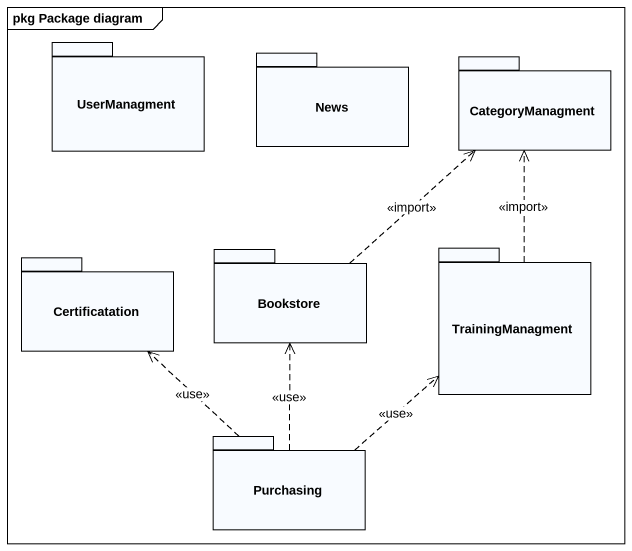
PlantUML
@startuml
mainframe pkg Package diagram
package UserManagment {
}
package News {
}
package CategoryManagment {
}
package Certificatation {
}
package Bookstore {
}
package TrainingManagment {
}
package Purchasing {
}
Bookstore .up.> CategoryManagment : <<import>>
TrainingManagment .up.> CategoryManagment : <<import>>
Purchasing .up.> Certificatation : <<use>>
Purchasing .up.> Bookstore : <<use>>
Purchasing .up.> TrainingManagment : <<use>>
@enduml
